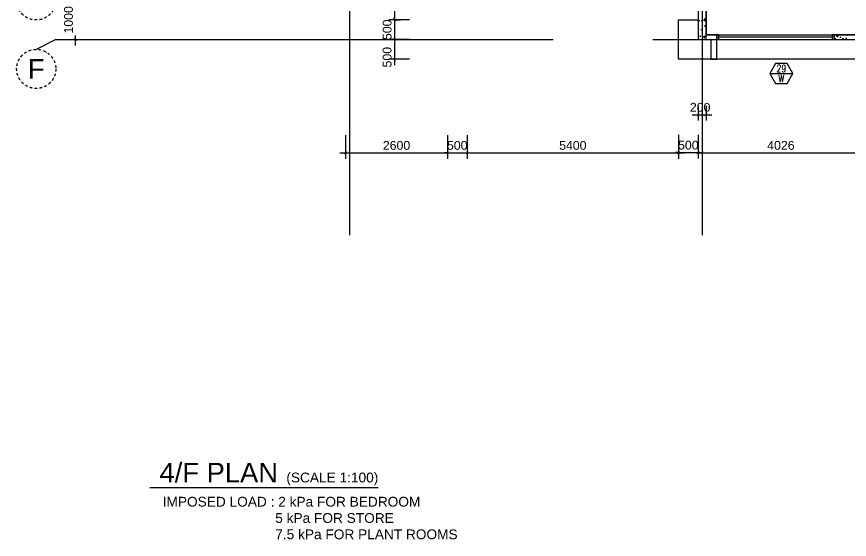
# Model space of a CAD drawing. Header units: millimetres. Extents: x 1500 to 71987, y 7230 to 49618.
# Drawn here: x 1500 to 22760, y 7230 to 20586 of the extents above; entities that cross this region are included whole.
import ezdxf
from ezdxf.enums import TextEntityAlignment as Align

# ---------------------------------------------------------------- set-up
doc = ezdxf.new("R2010")
doc.units = ezdxf.units.MM
doc.header["$MEASUREMENT"] = 0
doc.linetypes.add('CENTERX2', pattern=[101.6, 63.5, -12.7, 12.7, -12.7])
doc.linetypes.add('DASHDOT', pattern=[25.4, 12.7, -6.35, 0, -6.35])
doc.layers.get('0').update_dxf_attribs({"color": 8})
doc.layers.get('Defpoints').update_dxf_attribs({"color": 8})
for name, color, linetype in [('Architectural Features', 8, 'Continuous'), ('DLN020__', 8, 'DASHDOT'), ('GBP Dim', 8, 'Continuous'), ('GBP Text 200', 8, 'Continuous'), ('GBP Text 250', 8, 'Continuous'), ('grid', 8, 'CENTERX2'), ('hatch', 8, 'Continuous'), ('TEXT Ref', 8, 'Continuous'), ('WALL-NEW', 8, 'Continuous'), ('WINDOW', 8, 'Continuous'), ('Window Mark', 8, 'Continuous'), ('WINDOW-MULLION', 8, 'Continuous'), ('zzz-room mix', 8, 'Continuous')]:
    doc.layers.add(name, color=color, linetype=linetype)
doc.styles.add('BH', font='arial.ttf')
doc.styles.add('ROMANS', font='romans.shx')
doc.styles.add('SWIS721LT450', font='swissl.ttf')
doc.dimstyles.new('200 GBP', dxfattribs={"dimscale": 1.5, "dimtxt": 150, "dimasz": 50, "dimexe": 100, "dimexo": 50, "dimgap": 50, "dimtad": 1, "dimdec": 0, "dimzin": 0, "dimdsep": 46, "dimtxsty": 'BH', "dimblk": 'ARCHTICK', "dimcen": 0.09, "dimdle": 100, "dimclrd": 9, "dimclre": 9, "dimclrt": 1, "dimadec": 0, "dimazin": 0, "dimtfac": 1, "dimtdec": 0, "dimtix": 1, "dimtmove": 2, "dimatfit": 3, "dimldrblk": 'ARCHTICK', "dimfxl": 300, "dimfxlon": 1, "dimtolj": 1, "dimtzin": 0, "dimarcsym": 0})

# ---------------------------------------------------------------- blocks, each defined once
blk = doc.blocks.new('MISCWINDOWS')
blk.add_line((-4.04, 0), (4.04, 0))
blk.add_lwpolyline([(-2.02, 3.5), (-4.04, 0), (-2.02, -3.5), (2.02, -3.5), (4.04, 0), (2.02, 3.5)], close=True)
at = {"style": 'BH'}
for tag, p in [('MARK_NUMBER', (0, 1.75)), ('DWG_NUMBER', (0, -1.75))]:
    blk.add_attdef(tag, text='', height=2.5, dxfattribs=at).set_placement(p, align=Align.MIDDLE_CENTER)
blk = doc.blocks.new('A$C65CE4B9A')
at = {"layer": 'DLN020__', "ltscale": 5}
for centre in [(-67000, -14450), (-67000, -16200)]:
    blk.add_circle(centre, 500, dxfattribs=at)
at = {"layer": 'grid', "ltscale": 200}
for p, q in [((-59000, 10500), (-59000, -20450)), ((-50000, 10500), (-50000, -20450)), ((-66500, -15450), (0, -15450))]:
    blk.add_line(p, q, dxfattribs=at)
at = {"layer": 'grid', "ltscale": 100}
blk.add_line((-66500, -15450), (-67000, -15700), dxfattribs=at)
at = {"layer": 'DLN020__', "ltscale": 5, "insert": (-67000, -16200), "char_height": 500, "width": 746.16, "attachment_point": 5, "style": 'SWIS721LT450'}
blk.add_mtext('F', dxfattribs=at)
blk = doc.blocks.new('_ArchTick')
at = {"color": 0, "const_width": 0.1}
blk.add_lwpolyline([(0.5, 0.5), (-0.5, -0.5)], dxfattribs=at)
blk = doc.blocks.new('*D216')
at = {"layer": 'Defpoints', "color": 0, "transparency": 16777216}
for p in [(2500, 21000), (3000, 21000), (2500, 20000)]:
    blk.add_point(p, dxfattribs=at)
at = {"layer": 'GBP Dim', "color": 9, "lineweight": -2, "transparency": 16777216}
for p, q in [((3000, 21150), (3000, 20904)), ((2575, 21000), (3150, 21000)), ((2575, 20000), (3150, 20000)), ((3000, 19850), (3000, 20104))]:
    blk.add_line(p, q, dxfattribs=at)
at = {"layer": 'GBP Dim', "color": 9, "lineweight": -2, "transparency": 16777216, "xscale": 75, "yscale": 75, "zscale": 75}
for p, rotation in [((3000, 21000), 90), ((3000, 20000), 270)]:
    blk.add_blockref('_ArchTick', p, dxfattribs=dict(at, rotation=rotation))
at = {"layer": 'GBP Dim', "transparency": 16777216, "insert": (2824, 20504), "char_height": 225, "attachment_point": 5, "rotation": 90, "style": 'BH'}
blk.add_mtext('\\A1;1000', dxfattribs=at)
blk = doc.blocks.new('*D155')
at = {"layer": 'Defpoints', "color": 0, "transparency": 16777216}
for p in [(11149, 21600), (11149, 20500), (11149, 20500)]:
    blk.add_point(p, dxfattribs=at)
at = {"layer": 'GBP Dim', "color": 9, "lineweight": -2, "transparency": 16777216}
for p, q in [((11149, 21750), (11149, 20350)), ((11149, 21600), (10999, 21600)), ((11149, 20500), (11299, 20500))]:
    blk.add_line(p, q, dxfattribs=at)
at = {"layer": 'GBP Dim', "color": 9, "lineweight": -2, "transparency": 16777216, "xscale": 75, "yscale": 75, "zscale": 75}
for p, rotation in [((11149, 21600), 90), ((11149, 20500), 270)]:
    blk.add_blockref('_ArchTick', p, dxfattribs=dict(at, rotation=rotation))
at = {"layer": 'GBP Dim', "transparency": 16777216, "insert": (10959, 21050), "char_height": 225, "attachment_point": 5, "rotation": 90, "style": 'BH'}
blk.add_mtext('\\A1;1100', dxfattribs=at)
blk = doc.blocks.new('*D87')
at = {"layer": 'Defpoints', "color": 0, "transparency": 16777216}
for p in [(11607, 20000), (11149, 19500), (11607, 19500)]:
    blk.add_point(p, dxfattribs=at)
at = {"layer": 'GBP Dim', "color": 9, "lineweight": -2, "transparency": 16777216}
for p, q in [((11532, 20000), (10999, 20000)), ((11149, 20150), (11149, 19350)), ((11532, 19500), (10999, 19500))]:
    blk.add_line(p, q, dxfattribs=at)
at = {"layer": 'GBP Dim', "color": 9, "lineweight": -2, "transparency": 16777216, "xscale": 75, "yscale": 75, "zscale": 75}
for p, rotation in [((11149, 20000), 90), ((11149, 19500), 270)]:
    blk.add_blockref('_ArchTick', p, dxfattribs=dict(at, rotation=rotation))
at = {"layer": 'GBP Dim', "transparency": 16777216, "insert": (10959, 19550), "char_height": 225, "attachment_point": 5, "rotation": 90, "style": 'BH'}
blk.add_mtext('\\A1;500', dxfattribs=at)
blk = doc.blocks.new('*D94')
at = {"layer": 'Defpoints', "color": 0, "transparency": 16777216}
for p in [(11607, 20500), (11149, 20000), (11607, 20000)]:
    blk.add_point(p, dxfattribs=at)
at = {"layer": 'GBP Dim', "color": 9, "lineweight": -2, "transparency": 16777216}
for p, q in [((11532, 20500), (10999, 20500)), ((11149, 20500), (11149, 20575)), ((11149, 20500), (11149, 20000)), ((11532, 20000), (10999, 20000)), ((11149, 20000), (11149, 19925))]:
    blk.add_line(p, q, dxfattribs=at)
at = {"layer": 'GBP Dim', "color": 9, "lineweight": -2, "transparency": 16777216, "xscale": 75, "yscale": 75, "zscale": 75}
for p, rotation in [((11149, 20500), 270), ((11149, 20000), 90)]:
    blk.add_blockref('_ArchTick', p, dxfattribs=dict(at, rotation=rotation))
at = {"layer": 'GBP Dim', "transparency": 16777216, "insert": (10959, 20250), "char_height": 225, "attachment_point": 5, "rotation": 90, "style": 'BH'}
blk.add_mtext('\\A1;500', dxfattribs=at)
blk = doc.blocks.new('*D85')
at = {"layer": 'Defpoints', "color": 0, "transparency": 16777216}
for p in [(9899, 18124), (12499, 18124), (12499, 17105)]:
    blk.add_point(p, dxfattribs=at)
at = {"layer": 'GBP Dim', "color": 9, "lineweight": -2, "transparency": 16777216}
for p, q in [((9899, 17555), (9899, 16955)), ((12499, 17555), (12499, 16955)), ((9749, 17105), (12649, 17105))]:
    blk.add_line(p, q, dxfattribs=at)
at = {"layer": 'GBP Dim', "color": 9, "lineweight": -2, "transparency": 16777216, "xscale": 75, "yscale": 75, "zscale": 75, "rotation": 180}
blk.add_blockref('_ArchTick', (9899, 17105), dxfattribs=at)
at = {"layer": 'GBP Dim', "color": 9, "lineweight": -2, "transparency": 16777216, "xscale": 75, "yscale": 75, "zscale": 75}
blk.add_blockref('_ArchTick', (12499, 17105), dxfattribs=at)
at = {"layer": 'GBP Dim', "transparency": 16777216, "insert": (11199, 17295), "char_height": 225, "attachment_point": 5, "style": 'BH'}
blk.add_mtext('\\A1;2600', dxfattribs=at)
blk = doc.blocks.new('*D86')
at = {"layer": 'Defpoints', "color": 0, "transparency": 16777216}
for p in [(18999, 19028), (23025, 18827), (23025, 17105)]:
    blk.add_point(p, dxfattribs=at)
at = {"layer": 'GBP Dim', "color": 9, "lineweight": -2, "transparency": 16777216}
for p, q in [((18999, 17555), (18999, 16955)), ((23025, 17555), (23025, 16955)), ((18849, 17105), (23175, 17105))]:
    blk.add_line(p, q, dxfattribs=at)
at = {"layer": 'GBP Dim', "color": 9, "lineweight": -2, "transparency": 16777216, "xscale": 75, "yscale": 75, "zscale": 75, "rotation": 180}
blk.add_blockref('_ArchTick', (18999, 17105), dxfattribs=at)
at = {"layer": 'GBP Dim', "color": 9, "lineweight": -2, "transparency": 16777216, "xscale": 75, "yscale": 75, "zscale": 75}
blk.add_blockref('_ArchTick', (23025, 17105), dxfattribs=at)
at = {"layer": 'GBP Dim', "transparency": 16777216, "insert": (21012, 17295), "char_height": 225, "attachment_point": 5, "style": 'BH'}
blk.add_mtext('\\A1;4026', dxfattribs=at)
blk = doc.blocks.new('*D74')
at = {"layer": 'Defpoints', "color": 0, "transparency": 16777216}
for p in [(18399, 18140, 0), (18899, 18161), (18899, 17112)]:
    blk.add_point(p, dxfattribs=at)
at = {"layer": 'GBP Dim', "color": 9, "lineweight": -2, "transparency": 16777216}
for p, q in [((18399, 17562), (18399, 16962)), ((18899, 17562), (18899, 16962)), ((18399, 17112), (18324, 17112)), ((18399, 17112), (18899, 17112)), ((18899, 17112), (18974, 17112))]:
    blk.add_line(p, q, dxfattribs=at)
at = {"layer": 'GBP Dim', "color": 9, "lineweight": -2, "transparency": 16777216, "xscale": 75, "yscale": 75, "zscale": 75}
blk.add_blockref('_ArchTick', (18399, 17112), dxfattribs=at)
at = {"layer": 'GBP Dim', "color": 9, "lineweight": -2, "transparency": 16777216, "xscale": 75, "yscale": 75, "zscale": 75, "rotation": 180}
blk.add_blockref('_ArchTick', (18899, 17112), dxfattribs=at)
at = {"layer": 'GBP Dim', "transparency": 16777216, "insert": (18649, 17302), "char_height": 225, "attachment_point": 5, "style": 'BH'}
blk.add_mtext('\\A1;500', dxfattribs=at)
blk = doc.blocks.new('*D76')
at = {"layer": 'Defpoints', "color": 0, "transparency": 16777216}
for p in [(12499, 18124), (12999, 18124), (12999, 17105)]:
    blk.add_point(p, dxfattribs=at)
at = {"layer": 'GBP Dim', "color": 9, "lineweight": -2, "transparency": 16777216}
for p, q in [((12499, 17555), (12499, 16955)), ((12999, 17555), (12999, 16955)), ((12499, 17105), (12424, 17105)), ((12499, 17105), (12999, 17105)), ((12999, 17105), (13074, 17105))]:
    blk.add_line(p, q, dxfattribs=at)
at = {"layer": 'GBP Dim', "color": 9, "lineweight": -2, "transparency": 16777216, "xscale": 75, "yscale": 75, "zscale": 75}
blk.add_blockref('_ArchTick', (12499, 17105), dxfattribs=at)
at = {"layer": 'GBP Dim', "color": 9, "lineweight": -2, "transparency": 16777216, "xscale": 75, "yscale": 75, "zscale": 75, "rotation": 180}
blk.add_blockref('_ArchTick', (12999, 17105), dxfattribs=at)
at = {"layer": 'GBP Dim', "transparency": 16777216, "insert": (12749, 17295), "char_height": 225, "attachment_point": 5, "style": 'BH'}
blk.add_mtext('\\A1;500', dxfattribs=at)
blk = doc.blocks.new('*D77')
at = {"layer": 'Defpoints', "color": 0, "transparency": 16777216}
for p in [(12999, 18124), (18399, 17679, 0), (18399, 17105)]:
    blk.add_point(p, dxfattribs=at)
at = {"layer": 'GBP Dim', "color": 9, "lineweight": -2, "transparency": 16777216}
for p, q in [((12999, 17555), (12999, 16955)), ((18399, 17555), (18399, 16955)), ((12849, 17105), (18549, 17105))]:
    blk.add_line(p, q, dxfattribs=at)
at = {"layer": 'GBP Dim', "color": 9, "lineweight": -2, "transparency": 16777216, "xscale": 75, "yscale": 75, "zscale": 75, "rotation": 180}
blk.add_blockref('_ArchTick', (12999, 17105), dxfattribs=at)
at = {"layer": 'GBP Dim', "color": 9, "lineweight": -2, "transparency": 16777216, "xscale": 75, "yscale": 75, "zscale": 75}
blk.add_blockref('_ArchTick', (18399, 17105), dxfattribs=at)
at = {"layer": 'GBP Dim', "transparency": 16777216, "insert": (15699, 17295), "char_height": 225, "attachment_point": 5, "style": 'BH'}
blk.add_mtext('\\A1;5400', dxfattribs=at)
blk = doc.blocks.new('*D53')
at = {"layer": 'Defpoints', "color": 0, "transparency": 16777216}
for p in [(18900, 19106, 0), (19100, 19127), (19100, 18078)]:
    blk.add_point(p, dxfattribs=at)
at = {"layer": 'GBP Dim', "color": 9, "lineweight": -2, "transparency": 16777216}
for p, q in [((18900, 18303), (18900, 17928)), ((19100, 18303), (19100, 17928)), ((18750, 18078), (19250, 18078))]:
    blk.add_line(p, q, dxfattribs=at)
at = {"layer": 'GBP Dim', "color": 9, "lineweight": -2, "transparency": 16777216, "xscale": 75, "yscale": 75, "zscale": 75, "rotation": 180}
blk.add_blockref('_ArchTick', (18900, 18078), dxfattribs=at)
at = {"layer": 'GBP Dim', "color": 9, "lineweight": -2, "transparency": 16777216, "xscale": 75, "yscale": 75, "zscale": 75}
blk.add_blockref('_ArchTick', (19100, 18078), dxfattribs=at)
at = {"layer": 'GBP Dim', "transparency": 16777216, "insert": (18950, 18268), "char_height": 225, "attachment_point": 5, "style": 'BH'}
blk.add_mtext('\\A1;200', dxfattribs=at)

msp = doc.modelspace()

# ---------------------------------------------------------------- hatches: boundary and pattern name
at = {"layer": 'hatch'}
h = msp.add_hatch(dxfattribs=at)
h.set_pattern_fill('AR-CONC', color=256, scale=60, angle=0.00004, style=0)
h.set_pattern_definition([(50.00004, (-579051.98, 745630.23), (430.35614, -37.65097), [45, -495]), (355.00004, (-579052, 745630.23), (-83.25113, 451.31522), [36, -396]), (100.45144, (-579016.1, 745627.1), (347.10533, 413.66398), [38.24411, -420.68527]), (46.18424, (-579052, 745750.23), (640.3447, -99.31094), [67.5, -742.5]), (96.63564, (-578998.6, 745741.96), (560.7972, 584.47113), [57.36617, -631.0278]), (351.18424, (-579052, 745750.23), (560.79674, 584.47157), [54, -594]), (21.00004, (-578991.98, 745720.23), (358.14441, -241.57107), [45, -495]), (326.00004, (-578992, 745720.23), (145.98888, 435.09013), [36, -396]), (71.45144, (-578962.13, 745700.1), (504.13344, 193.51866), [38.24411, -420.68527]), (37.500042, (-579051.98, 745630.23), (7.295768, 199.736318), [0, -391.2, 0, -402, 0, -397.5]), (7.500042, (-579051.98, 745630.23), (157.84155, 236.64714), [0, -229.2, 0, -382.2, 0, -151.5]), (327.500042, (-579185.78, 745630.23), (320.293472, -13.53269), [0, -150, 0, -468, 0, -621]), (317.50004, (-579245.78, 745630.23), (349.91166, 60.06324), [0, -195, 0, -310.8, 0, -441])])
h.paths.add_polyline_path([(19100, 20000), (18900, 20000.3), (18900, 24300), (19100, 24300)])
h.paths.add_polyline_path([(19375, 20125), (19100, 20125), (19100, 20000), (19375, 20000)])
h = msp.add_hatch(dxfattribs=at)
h.set_pattern_fill('AR-CONC', color=256, scale=60, style=0)
h.set_pattern_definition([(50, (22375, 20000), (430.36, -37.65), [45, -495]), (355, (22375, 20000), (-83.25, 451.3), [36, -396]), (100.45, (22410.86, 19996.86), (347.1, 413.66), [38.24, -420.69]), (46.18, (22375, 20120), (640.34, -99.3), [67.5, -742.5]), (96.64, (22428.36, 20111.7), (560.8, 584.5), [57.37, -631.03]), (351.18, (22375, 20120), (560.8, 584.5), [54, -594]), (21, (22435, 20090), (358.14, -241.57), [45, -495]), (326, (22435, 20090), (146, 435.1), [36, -396]), (71.45, (22464.85, 20069.87), (504.13, 193.52), [38.24, -420.69]), (37.5, (22375, 20000), (7.296, 199.736), [0, -391.2, 0, -402, 0, -397.5]), (7.5, (22375, 20000), (157.84, 236.65), [0, -229.2, 0, -382.2, 0, -151.5]), (327.5, (22241.2, 20000), (320.293, -13.533), [0, -150, 0, -468, 0, -621]), (317.5, (22181.2, 20000), (349.91, 60.06), [0, -195, 0, -310.8, 0, -441])])
h.paths.add_polyline_path([(22975, 20125), (22375, 20125), (22375, 20000), (22975, 20000)])

# ---------------------------------------------------------------- linework, layer by layer
at = {"layer": 'Architectural Features', "ltscale": 50}
msp.add_line((18400.9, 20500, 0), (18900, 20500), dxfattribs=at)
at = {"layer": 'Architectural Features', "ltscale": 50, "elevation": 0}
msp.add_lwpolyline([(27900, 20000), (27900, 19500), (18399.9, 19500), (18399.9, 20500)], dxfattribs=at)
at = {"layer": 'Architectural Features', "ltscale": 50}
msp.add_lwpolyline([(19225, 20000), (19225, 19500), (19375, 19500), (19375, 20000)], dxfattribs=at)
at = {"layer": 'GBP Text 250'}
msp.add_line((4897.4, 8553.2), (10726.9, 8553.2), dxfattribs=at)
at = {"layer": 'WALL-NEW'}
for points in [[(19100, 21600), (18900, 21600), (18900, 20000), (19100, 20000)], [(22975, 20125), (22375, 20125), (22375, 20000), (22975, 20000)]]:
    msp.add_lwpolyline(points, close=True, dxfattribs=at)
at = {"layer": 'WALL-NEW', "elevation": 0}
msp.add_lwpolyline([(19100, 20000), (19375, 20000), (19375, 20125), (19100, 20125)], dxfattribs=at)
at = {"layer": 'WINDOW'}
for points in [[(19425, 20125), (22325, 20125)], [(22325, 20062.5), (19425, 20062.5)], [(19425, 20000.1), (22325, 20000)]]:
    msp.add_lwpolyline(points, dxfattribs=at)
at = {"layer": 'WINDOW-MULLION', "ltscale": 100}
for points in [[(19425, 20000), (19425, 20125), (19375, 20125), (19375, 20000)], [(22375, 20000), (22375, 20125), (22325, 20125), (22325, 20000)]]:
    msp.add_lwpolyline(points, close=True, dxfattribs=at)
at = {"layer": 'zzz-room mix'}
msp.add_lwpolyline([(23175, 26450), (23175, 24300), (19100, 24300), (19100, 20125), (22975, 20125), (24300, 20125), (24300, 21200), (24800, 21200), (24800, 23200), (24300, 23200), (24300, 26450)], close=True, dxfattribs=at)

# ---------------------------------------------------------------- block references
at = {"layer": 'TEXT Ref'}
msp.add_blockref('A$C65CE4B9A', (69000, 35450), dxfattribs=at)
at = {"layer": 'Window Mark'}
ref = msp.add_blockref('MISCWINDOWS', (21024.6, 19132.1), dxfattribs=dict(at, xscale=73.25, yscale=73.25, zscale=73.25))
ref.add_attrib('MARK_NUMBER', '29', dxfattribs={"layer": '0', "height": 183.12, "style": 'ROMANS', "width": 0.8}).set_placement((21024.6, 19260.3), align=Align.MIDDLE_CENTER)
ref.add_attrib('DWG_NUMBER', 'W', dxfattribs={"layer": '0', "height": 183.1, "style": 'ROMANS', "width": 0.8}).set_placement((21024.6, 19003.9), align=Align.MIDDLE_CENTER)

# ---------------------------------------------------------------- texts
at = {"layer": 'GBP Text 200', "style": 'BH'}
msp.add_text('(SCALE 1:100) ', height=250, dxfattribs=at).set_placement((8385.2, 8685.8))
at = {"layer": 'GBP Text 200', "insert": (5228.6, 8317.2), "char_height": 250, "width": 10730.1, "attachment_point": 1, "style": 'BH'}
msp.add_mtext('IMPOSED LOAD : 2 kPa FOR BEDROOM\\P^I^I         5 kPa FOR STORE\\P^I^I         7.5 kPa FOR PLANT ROOMS', dxfattribs=at)
at = {"layer": 'GBP Text 250', "style": 'BH'}
msp.add_text('4/F PLAN ', height=500, dxfattribs=at).set_placement((5146.5, 8684.8))

# ---------------------------------------------------------------- dimensions: what is measured, and where the dimension line sits
at = {"layer": 'GBP Dim'}
for base, p1, p2, override, picture, middle in [((11149.3, 20500), (11149.3, 21600.1), (11149.3, 20500), {"dimclrt": 256, "dimfxl": 300, "dimfxlon": 1}, '*D155', (10959.4, 21050)), ((11149.3, 20000), (11606.8, 20500), (11606.8, 20000), {"dimclrt": 256}, '*D94', (10959.4, 20250))]:
    dim = msp.add_linear_dim(base=base, p1=p1, p2=p2, angle=90, dimstyle='200 GBP', override=override, dxfattribs=at)
    dim.commit()
    dim.dimension.update_dxf_attribs({"geometry": picture, "text_midpoint": middle})
for base, p1, p2, override, picture, middle in [((3000, 21000), (2500, 20000), (2500, 21000), {"dimclrt": 256, "dimfxl": 300, "dimfxlon": 1}, '*D216', (2824.3, 20504)), ((11149.3, 19500), (11606.8, 20000), (11606.8, 19500), {"dimclrt": 256}, '*D87', (10959.4, 19550))]:
    dim = msp.add_linear_dim(base=base, p1=p1, p2=p2, angle=90, dimstyle='200 GBP', override=override, dxfattribs=at)
    dim.commit()
    dim.dimension.update_dxf_attribs({"geometry": picture, "text_midpoint": middle, "dimtype": 160})
dim = msp.add_linear_dim(base=(19100, 18077.6), p1=(18900, 19105.9, 0), p2=(19100, 19126.9), dimstyle='200 GBP', override={"dimclrt": 256, "dimfxl": 150}, dxfattribs=at)
dim.commit()
dim.dimension.update_dxf_attribs({"geometry": '*D53', "text_midpoint": (18950, 18267.5), "dimtype": 160})
for base, p1, p2, override, picture, middle in [((23025, 17105.1), (18999, 19027.7), (23025, 18826.6), {"dimclrt": 256, "dimfxl": 300, "dimfxlon": 1}, '*D86', (21012, 17295)), ((12499, 17105.1), (9899, 18123.5), (12499, 18123.5), {"dimclrt": 256, "dimfxl": 300, "dimfxlon": 1}, '*D85', (11199, 17295)), ((12998.9, 17105.1), (12499, 18123.5), (12998.9, 18123.5), {"dimclrt": 256, "dimfxl": 300, "dimfxlon": 1}, '*D76', (12748.9, 17295)), ((18398.9, 17105.1), (12998.9, 18123.5), (18398.9, 17679.2, 0), {"dimclrt": 256, "dimfxl": 300, "dimfxlon": 1}, '*D77', (15698.9, 17295)), ((18899, 17112), (18398.9, 18140.2, 0), (18899, 18161.3), {"dimclrt": 256}, '*D74', (18648.9, 17301.9))]:
    dim = msp.add_linear_dim(base=base, p1=p1, p2=p2, dimstyle='200 GBP', override=override, dxfattribs=at)
    dim.commit()
    dim.dimension.update_dxf_attribs({"geometry": picture, "text_midpoint": middle})

doc.saveas('drawing.dxf')
